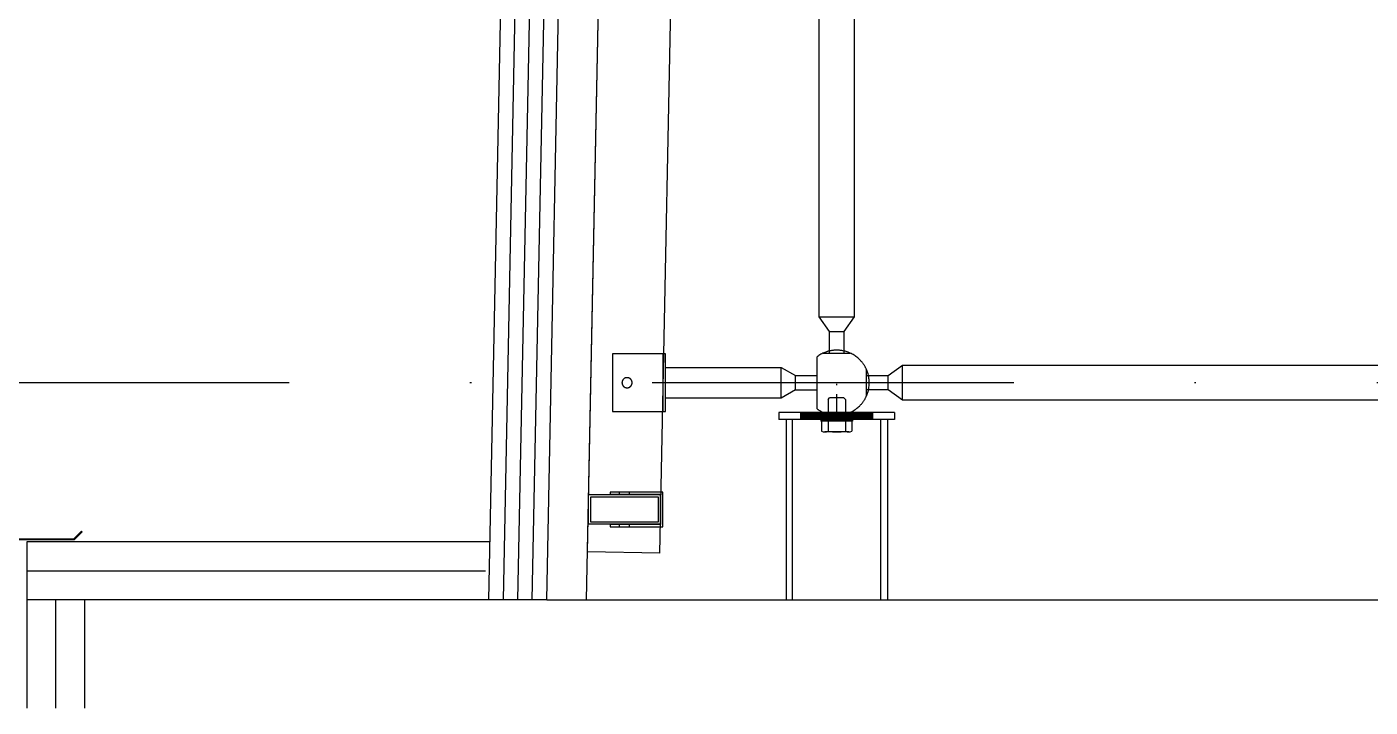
# Model space of a CAD drawing. Header units: centimetres. Extents: x 26569 to 160723, y -3143 to 14565.
# Drawn here: x 45784 to 45876.9, y 390.5 to 437.5 of the extents above; entities that cross this region are included whole.
import ezdxf

# ---------------------------------------------------------------- set-up
doc = ezdxf.new("R2010")
doc.units = ezdxf.units.CM
doc.header["$LTSCALE"] = 100
doc.linetypes.add('DASHDOT2', pattern=[0.5, 0.25, -0.125, 0, -0.125])
doc.linetypes.add('HIDDEN', pattern=[9.525, 6.35, -3.175])
for name, color, linetype in [('A-ANNO-GRID', 155, 'DASHDOT2'), ('A-ELEV-01', 255, 'Continuous'), ('A-ELEV-02', 253, 'Continuous'), ('A-WALL-INSL', 249, 'Continuous'), ('A-WALL-SNWPNL', 200, 'Continuous'), ('A-WALL-STEL', 202, 'Continuous'), ('K_TRAPEZ ÇATI', 114, 'Continuous'), ('S-STEL', 3, 'Continuous')]:
    doc.layers.add(name, color=color, linetype=linetype)
doc.layers.add('cephetutucu', color=8, linetype='Continuous', lineweight=25)
doc.linetypes.add('BATTING', pattern='A,0.00254,-2.54,[134,ltypeshp.shx,S=2.54,R=0,X=-2.54,Y=0],-5.08,[134,ltypeshp.shx,S=2.54,R=180,X=2.54,Y=0],-2.54', length=10.16254)
pattern_1 = [(225, (292.73155, 1032.0001), (0.088388348, -0.088388348), [])]

# ---------------------------------------------------------------- blocks, each defined once
blk = doc.blocks.new('A$C9ce80890')
at = {"layer": 'cephetutucu'}
h = blk.add_hatch(dxfattribs=at)
h.set_pattern_fill('ANSI31', color=256, angle=180)
h.set_pattern_definition(pattern_1)
h.paths.add_polyline_path([(41, 68), (51, 68), (51, 80), (41, 80)])
h.paths.add_polyline_path([(41, 30), (51, 30), (51, 68), (41, 68)])
h.paths.add_polyline_path([(41, 80), (51, 80), (51, 92), (41, 92)])
h.paths.add_polyline_path([(41, 92), (51, 92), (51, 130), (41, 130)])
h = blk.add_hatch(dxfattribs=at)
h.set_pattern_fill('ANSI31', color=256, angle=180)
h.set_pattern_definition(pattern_1)
h.paths.add_polyline_path([(41, 68), (51, 68), (51, 80), (41, 80)])
h.paths.add_polyline_path([(41, 67), (51, 67), (51, 68), (41, 68)])
h.paths.add_polyline_path([(41, 80), (51, 80), (51, 92), (41, 92)])
h.paths.add_polyline_path([(41, 92), (51, 92), (51, 93), (41, 93)])
for p, q in [((41, 160), (51, 160)), ((41, 160), (41, 0)), ((51, 160), (51, 0)), ((51, 150), (300, 150)), ((300, 141.2), (51, 141.2)), ((41, 55), (41, 105)), ((41, 101.8), (41, 58.2)), ((41, 98.5), (41, 61.5)), ((41, 93), (51, 93)), ((51, 102), (53, 102)), ((51, 58), (51, 102)), ((53, 102), (53, 58)), ((53, 101), (67, 101)), ((53, 101), (53, 59)), ((68, 96.5), (68, 63.5)), ((23, 92), (21, 90)), ((21, 90), (21, 70)), ((23, 92), (68, 92)), ((23, 68), (21, 70)), ((23, 68), (67, 68)), ((41, 67), (51, 67)), ((51, 58), (53, 58)), ((53, 59), (67, 59)), ((68, 68), (68, 63.5)), ((300, 18.8), (51, 18.8)), ((41, 0), (51, 0)), ((51, 10), (300, 10))]:
    blk.add_line(p, q, dxfattribs=at)
at = {"layer": 'cephetutucu', "linetype": 'DASHDOT2'}
blk.add_line((41, 80), (0, 80), dxfattribs=at)
at = {"layer": 'cephetutucu'}
for centre, radius, start, end in [((57.4, 96.5), 10.6, 334.9424, 25.0576), ((-4.5, 80), 72.5, 350.4727, 9.5273), ((57.4, 63.5), 10.6, 334.9424, 25.0576)]:
    blk.add_arc(centre, radius, start, end, dxfattribs=at)

msp = doc.modelspace()

# ---------------------------------------------------------------- linework, layer by layer
at = {"layer": 'A-ANNO-GRID'}
msp.add_line((45476.533, 412.912), (46260.768, 412.912), dxfattribs=at)
at = {"layer": 'A-ELEV-01'}
msp.add_line((45819.942, 397.9), (45971.492, 397.9), dxfattribs=at)
for points in [[(45822.758, 401.22), (45823.742, 450.4)], [(45827.757, 401.12), (45828.743, 450.4)], [(45827.757, 401.12), (45822.758, 401.22)], [(45827.757, 401.12), (45822.758, 401.22)]]:
    msp.add_lwpolyline(points, dxfattribs=at)
at = {"layer": 'A-ELEV-02'}
for points in [[(45839.492, 414.95), (45839.492, 416.45), (45838.785, 417.45), (45838.785, 487.516), (45839.492, 488.516), (45839.492, 490.016)], [(45840.492, 490.016), (45840.492, 488.516), (45841.2, 487.516), (45841.2, 417.45), (45840.492, 416.45), (45840.492, 414.95)], [(45838.785, 417.45), (45841.2, 417.45)], [(45839.492, 416.45), (45840.492, 416.45)], [(45838.642, 411.1), (45838.702, 411.056), (45838.764, 411.014), (45838.828, 410.974), (45838.894, 410.936), (45838.962, 410.899), (45839.031, 410.865), (45839.102, 410.833), (45839.174, 410.804), (45839.248, 410.776), (45839.285, 410.764), (45839.322, 410.751), (45839.36, 410.74), (45839.398, 410.729), (45839.437, 410.719), (45839.475, 410.71), (45839.514, 410.701), (45839.553, 410.693), (45839.592, 410.685), (45839.632, 410.679), (45839.671, 410.673), (45839.711, 410.667), (45839.75, 410.663), (45839.79, 410.659), (45839.83, 410.655), (45839.87, 410.653), (45839.91, 410.651), (45839.95, 410.65), (45839.989, 410.65), (45840.029, 410.65), (45840.069, 410.651), (45840.109, 410.653), (45840.148, 410.655), (45840.188, 410.658), (45840.227, 410.662), (45840.267, 410.666), (45840.306, 410.672), (45840.345, 410.677), (45840.422, 410.691), (45840.498, 410.707), (45840.574, 410.726), (45840.648, 410.747), (45840.721, 410.771), (45840.793, 410.797), (45840.863, 410.825), (45840.931, 410.855), (45840.998, 410.887), (45841.064, 410.921), (45841.129, 410.958), (45841.194, 410.997), (45841.258, 411.039), (45841.32, 411.083), (45841.382, 411.13), (45841.442, 411.179), (45841.501, 411.23), (45841.558, 411.284), (45841.586, 411.312), (45841.614, 411.34), (45841.641, 411.369), (45841.668, 411.398), (45841.694, 411.428), (45841.72, 411.458), (45841.745, 411.489), (45841.77, 411.52), (45841.794, 411.552), (45841.817, 411.584), (45841.84, 411.616), (45841.863, 411.649), (45841.885, 411.683), (45841.906, 411.717), (45841.927, 411.751), (45841.947, 411.785), (45841.966, 411.82), (45841.985, 411.855), (45842.003, 411.891), (45842.021, 411.927), (45842.038, 411.963), (45842.054, 411.999), (45842.07, 412.036), (45842.085, 412.072), (45842.099, 412.109), (45842.112, 412.146), (45842.125, 412.184), (45842.137, 412.221), (45842.16, 412.296), (45842.179, 412.372), (45842.196, 412.448), (45842.21, 412.524), (45842.222, 412.6), (45842.231, 412.675), (45842.237, 412.75), (45842.241, 412.825), (45842.242, 412.9), (45842.241, 412.974), (45842.237, 413.049), (45842.231, 413.124), (45842.222, 413.2), (45842.21, 413.275), (45842.196, 413.351), (45842.179, 413.427), (45842.16, 413.503), (45842.137, 413.578), (45842.125, 413.615), (45842.112, 413.653), (45842.099, 413.69), (45842.085, 413.727), (45842.07, 413.764), (45842.054, 413.8), (45842.038, 413.836), (45842.021, 413.872), (45842.003, 413.908), (45841.985, 413.944), (45841.966, 413.979), (45841.947, 414.014), (45841.927, 414.048), (45841.906, 414.082), (45841.885, 414.116), (45841.863, 414.15), (45841.84, 414.183), (45841.817, 414.215), (45841.794, 414.247), (45841.77, 414.279), (45841.745, 414.31), (45841.72, 414.341), (45841.694, 414.371), (45841.668, 414.401), (45841.641, 414.43), (45841.614, 414.459), (45841.586, 414.487), (45841.558, 414.515), (45841.501, 414.569), (45841.442, 414.62), (45841.382, 414.669), (45841.32, 414.716), (45841.258, 414.76), (45841.194, 414.802), (45841.129, 414.841), (45841.064, 414.878), (45840.998, 414.912), (45840.931, 414.944), (45840.863, 414.974), (45840.793, 415.002), (45840.721, 415.028), (45840.648, 415.052), (45840.574, 415.073), (45840.498, 415.092), (45840.422, 415.108), (45840.345, 415.122), (45840.306, 415.128), (45840.267, 415.133), (45840.227, 415.137), (45840.188, 415.141), (45840.148, 415.144), (45840.109, 415.147), (45840.069, 415.148), (45840.029, 415.149), (45839.989, 415.15), (45839.95, 415.149), (45839.91, 415.148), (45839.87, 415.146), (45839.83, 415.144), (45839.79, 415.14), (45839.75, 415.137), (45839.711, 415.132), (45839.671, 415.127), (45839.632, 415.12), (45839.592, 415.114), (45839.553, 415.106), (45839.514, 415.098), (45839.475, 415.089), (45839.437, 415.08), (45839.398, 415.07), (45839.36, 415.059), (45839.322, 415.048), (45839.285, 415.036), (45839.248, 415.023), (45839.174, 414.996), (45839.102, 414.966), (45839.031, 414.934), (45838.962, 414.9), (45838.894, 414.863), (45838.828, 414.825), (45838.764, 414.785), (45838.702, 414.743), (45838.642, 414.7)], [(45838.642, 411.1), (45838.642, 414.7)], [(45839.065, 414.95), (45840.919, 414.95)], [(45828.143, 413.96), (45836.143, 413.96)], [(45836.143, 413.96), (45837.143, 413.4)], [(45836.143, 411.84), (45836.143, 413.96)], [(45837.143, 413.4), (45838.643, 413.4)], [(45837.143, 412.4), (45837.143, 413.4)], [(45842.042, 413.4), (45843.542, 413.4), (45844.542, 414.107), (45917.942, 414.107), (45918.942, 413.4), (45920.442, 413.4)], [(45842.042, 411.972), (45842.042, 413.827)], [(45843.542, 412.4), (45843.542, 413.4)], [(45844.542, 411.692), (45844.542, 414.107)], [(45837.143, 412.4), (45836.143, 411.84)], [(45837.143, 412.4), (45838.642, 412.4)], [(45920.442, 412.4), (45918.942, 412.4), (45917.942, 411.692), (45844.542, 411.692), (45843.542, 412.4), (45842.042, 412.4)], [(45836.143, 411.84), (45828.143, 411.84)], [(45824.965, 405.191), (45824.965, 405.341)], [(45825.665, 405.191), (45825.665, 405.341)], [(45824.965, 402.941), (45824.965, 403.091)], [(45825.665, 402.941), (45825.665, 403.091)]]:
    msp.add_lwpolyline(points, dxfattribs=at)
for points in [[(45824.493, 414.9), (45824.493, 410.9), (45828.143, 410.9), (45828.143, 414.9)], [(45825.493, 413.25), (45825.485, 413.249), (45825.477, 413.249), (45825.47, 413.249), (45825.462, 413.248), (45825.454, 413.247), (45825.446, 413.246), (45825.438, 413.245), (45825.429, 413.244), (45825.421, 413.242), (45825.413, 413.24), (45825.405, 413.238), (45825.397, 413.236), (45825.389, 413.234), (45825.38, 413.231), (45825.372, 413.228), (45825.364, 413.225), (45825.356, 413.222), (45825.348, 413.218), (45825.34, 413.214), (45825.332, 413.21), (45825.325, 413.206), (45825.317, 413.202), (45825.309, 413.197), (45825.302, 413.192), (45825.294, 413.187), (45825.287, 413.182), (45825.28, 413.177), (45825.272, 413.171), (45825.266, 413.165), (45825.259, 413.159), (45825.252, 413.153), (45825.246, 413.147), (45825.239, 413.141), (45825.233, 413.134), (45825.227, 413.127), (45825.221, 413.12), (45825.216, 413.113), (45825.21, 413.106), (45825.205, 413.098), (45825.2, 413.091), (45825.195, 413.083), (45825.191, 413.076), (45825.186, 413.068), (45825.182, 413.06), (45825.178, 413.052), (45825.174, 413.044), (45825.171, 413.036), (45825.168, 413.028), (45825.165, 413.02), (45825.162, 413.012), (45825.159, 413.004), (45825.157, 412.996), (45825.154, 412.988), (45825.152, 412.98), (45825.151, 412.971), (45825.149, 412.963), (45825.148, 412.955), (45825.146, 412.947), (45825.145, 412.939), (45825.145, 412.931), (45825.144, 412.923), (45825.143, 412.915), (45825.143, 412.907), (45825.143, 412.9), (45825.143, 412.892), (45825.143, 412.884), (45825.144, 412.876), (45825.145, 412.868), (45825.145, 412.86), (45825.146, 412.852), (45825.148, 412.844), (45825.149, 412.836), (45825.151, 412.828), (45825.152, 412.82), (45825.154, 412.811), (45825.157, 412.803), (45825.159, 412.795), (45825.162, 412.787), (45825.165, 412.779), (45825.168, 412.771), (45825.171, 412.763), (45825.174, 412.755), (45825.178, 412.747), (45825.182, 412.739), (45825.186, 412.731), (45825.191, 412.723), (45825.195, 412.716), (45825.2, 412.708), (45825.205, 412.701), (45825.21, 412.693), (45825.216, 412.686), (45825.221, 412.679), (45825.227, 412.672), (45825.233, 412.665), (45825.239, 412.659), (45825.246, 412.652), (45825.252, 412.646), (45825.259, 412.64), (45825.266, 412.634), (45825.272, 412.628), (45825.28, 412.622), (45825.287, 412.617), (45825.294, 412.612), (45825.302, 412.607), (45825.309, 412.602), (45825.317, 412.597), (45825.325, 412.593), (45825.332, 412.589), (45825.34, 412.585), (45825.348, 412.581), (45825.356, 412.577), (45825.364, 412.574), (45825.372, 412.571), (45825.38, 412.568), (45825.389, 412.565), (45825.397, 412.563), (45825.405, 412.561), (45825.413, 412.559), (45825.421, 412.557), (45825.429, 412.555), (45825.438, 412.554), (45825.446, 412.553), (45825.454, 412.552), (45825.462, 412.551), (45825.47, 412.55), (45825.477, 412.55), (45825.485, 412.55), (45825.493, 412.55), (45825.501, 412.55), (45825.509, 412.55), (45825.517, 412.55), (45825.525, 412.551), (45825.533, 412.552), (45825.541, 412.553), (45825.549, 412.554), (45825.557, 412.555), (45825.565, 412.557), (45825.573, 412.559), (45825.581, 412.561), (45825.589, 412.563), (45825.598, 412.565), (45825.606, 412.568), (45825.614, 412.571), (45825.622, 412.574), (45825.63, 412.577), (45825.638, 412.581), (45825.646, 412.585), (45825.654, 412.589), (45825.662, 412.593), (45825.669, 412.597), (45825.677, 412.602), (45825.685, 412.607), (45825.692, 412.612), (45825.699, 412.617), (45825.707, 412.622), (45825.714, 412.628), (45825.721, 412.634), (45825.727, 412.64), (45825.734, 412.646), (45825.741, 412.652), (45825.747, 412.659), (45825.753, 412.665), (45825.759, 412.672), (45825.765, 412.679), (45825.77, 412.686), (45825.776, 412.693), (45825.781, 412.701), (45825.786, 412.708), (45825.791, 412.716), (45825.795, 412.723), (45825.8, 412.731), (45825.804, 412.739), (45825.808, 412.747), (45825.812, 412.755), (45825.815, 412.763), (45825.819, 412.771), (45825.822, 412.779), (45825.824, 412.787), (45825.827, 412.795), (45825.83, 412.803), (45825.832, 412.811), (45825.834, 412.82), (45825.836, 412.828), (45825.837, 412.836), (45825.839, 412.844), (45825.84, 412.852), (45825.841, 412.86), (45825.842, 412.868), (45825.842, 412.876), (45825.843, 412.884), (45825.843, 412.892), (45825.843, 412.9), (45825.843, 412.907), (45825.843, 412.915), (45825.842, 412.923), (45825.842, 412.931), (45825.841, 412.939), (45825.84, 412.947), (45825.839, 412.955), (45825.837, 412.963), (45825.836, 412.971), (45825.834, 412.98), (45825.832, 412.988), (45825.83, 412.996), (45825.827, 413.004), (45825.824, 413.012), (45825.822, 413.02), (45825.819, 413.028), (45825.815, 413.036), (45825.812, 413.044), (45825.808, 413.052), (45825.804, 413.06), (45825.8, 413.068), (45825.795, 413.076), (45825.791, 413.083), (45825.786, 413.091), (45825.781, 413.098), (45825.776, 413.106), (45825.77, 413.113), (45825.765, 413.12), (45825.759, 413.127), (45825.753, 413.134), (45825.747, 413.141), (45825.741, 413.147), (45825.734, 413.153), (45825.727, 413.159), (45825.721, 413.165), (45825.714, 413.171), (45825.707, 413.177), (45825.699, 413.182), (45825.692, 413.187), (45825.685, 413.192), (45825.677, 413.197), (45825.669, 413.202), (45825.662, 413.206), (45825.654, 413.21), (45825.646, 413.214), (45825.638, 413.218), (45825.63, 413.222), (45825.622, 413.225), (45825.614, 413.228), (45825.606, 413.231), (45825.598, 413.234), (45825.589, 413.236), (45825.581, 413.238), (45825.573, 413.24), (45825.565, 413.242), (45825.557, 413.244), (45825.549, 413.245), (45825.541, 413.246), (45825.533, 413.247), (45825.525, 413.248), (45825.517, 413.249), (45825.509, 413.249), (45825.501, 413.249)], [(45827.815, 405.191), (45827.815, 403.091), (45824.315, 403.091), (45824.315, 402.941), (45827.965, 402.941), (45827.965, 405.341), (45824.315, 405.341), (45824.315, 405.191)]]:
    msp.add_lwpolyline(points, close=True, dxfattribs=at)
at = {"layer": 'A-ELEV-02', "linetype": 'HIDDEN', "ltscale": 0.1}
msp.add_lwpolyline([(45827.993, 410.9), (45827.993, 414.9)], dxfattribs=at)
at = {"layer": 'A-WALL-INSL'}
msp.add_line((45787.992, 397.9), (45783.992, 397.9), dxfattribs=at)
for points in [[(45815.941, 397.9), (45816.991, 450.4)], [(45817.941, 397.9), (45818.991, 450.4)], [(45783.992, 401.9), (45783.992, 401.9)], [(45815.986, 401.9), (45783.992, 401.9)], [(45783.992, 401.9), (45783.992, 390.4)]]:
    msp.add_lwpolyline(points, dxfattribs=at)
at = {"layer": 'A-WALL-INSL', "linetype": 'BATTING', "ltscale": 0.002}
for points in [[(45816.941, 397.9), (45817.991, 450.42)], [(45818.941, 397.9), (45819.992, 450.419)]]:
    msp.add_lwpolyline(points, dxfattribs=at)
at = {"layer": 'A-WALL-INSL', "linetype": 'BATTING', "ltscale": 0.004}
for points in [[(45783.992, 399.9), (45815.716, 399.9)], [(45785.992, 390.4), (45785.992, 397.9)]]:
    msp.add_lwpolyline(points, dxfattribs=at)
at = {"layer": 'A-WALL-SNWPNL', "ltscale": 100}
for p in [(45787.992, 390.4), (45819.942, 397.9)]:
    msp.add_line(p, (45787.992, 397.9), dxfattribs=at)
msp.add_lwpolyline([(45819.942, 397.9), (45820.992, 450.399)], dxfattribs=at)
at = {"layer": 'A-WALL-STEL'}
msp.add_lwpolyline([(45787.807, 402.595), (45787.262, 402.05), (45782.289, 402.05), (45781.544, 383.15), (45786.442, 383.15), (45786.442, 384.4), (45787.492, 384.4), (45787.492, 384.35), (45786.492, 384.35), (45786.492, 383.1), (45781.492, 383.1), (45782.241, 402.1), (45787.241, 402.1), (45787.772, 402.63)], close=True, dxfattribs=at)
at = {"layer": 'K_TRAPEZ ÇATI', "ltscale": 100}
msp.add_lwpolyline([(45822.692, 397.9), (45823.742, 450.399)], dxfattribs=at)
at = {"layer": 'S-STEL'}
for points in [[(45827.815, 403.141), (45827.815, 405.141), (45822.815, 405.141), (45822.815, 403.141)], [(45827.665, 403.291), (45827.665, 404.991), (45822.965, 404.991), (45822.965, 403.291)]]:
    msp.add_lwpolyline(points, close=True, dxfattribs=at)

# ---------------------------------------------------------------- block references
at = {"layer": 'cephetutucu', "xscale": 0.05, "yscale": 0.05, "zscale": 0.05, "rotation": 269.9999999999999}
msp.add_blockref('A$C9ce80890', (45835.992, 412.9), dxfattribs=at)

doc.saveas('drawing.dxf')
